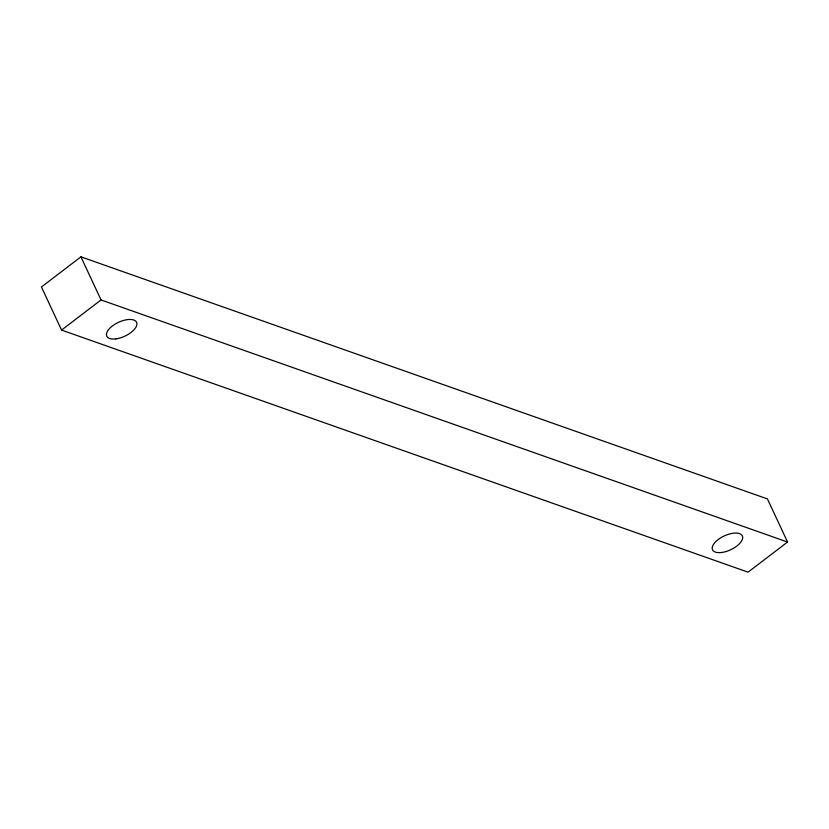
<?xml version="1.0" encoding="UTF-8"?>
<svg xmlns="http://www.w3.org/2000/svg" width="829" height="829" viewBox="0 0 829 829"><rect width="100%" height="100%" fill="white"/><g stroke="black" fill="none" stroke-linecap="round" stroke-linejoin="round"><path stroke-width="1.24" d="M80.931 256.835L41.45 286.969L61.553 330.077L748.069 572.165L787.55 542.031L767.447 498.923L80.931 256.835L101.034 299.943L787.55 542.031M61.553 330.077L101.034 299.943M721.582 552.497A16.456 7.627 -25 0 0 742.556 536.487A16.456 7.627 -25 0 0 718.132 539.586A16.456 7.627 -25 0 0 721.582 552.497M115.832 338.885A16.456 7.627 -25 0 0 136.806 322.885A16.456 7.627 -25 0 0 112.392 325.973A16.456 7.627 -25 0 0 115.832 338.885"/></g></svg>
